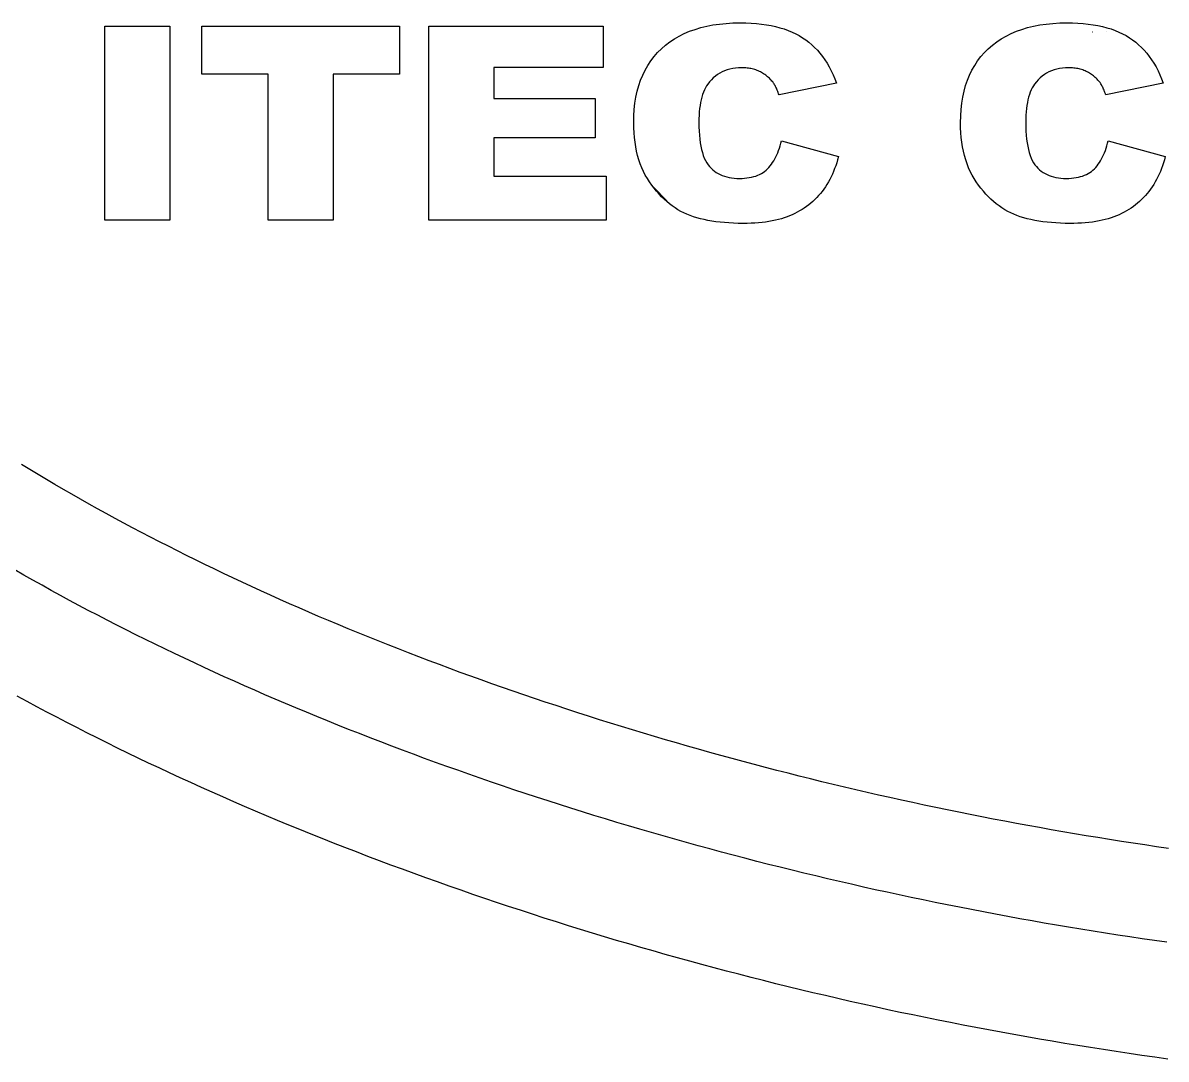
# Model space of a CAD drawing. Extents: x 4 to 588, y 3 to 416.
# Drawn here: x 440.83 to 447.53, y 397.11 to 403.19 of the extents above; entities that cross this region are included whole.
import ezdxf

# ---------------------------------------------------------------- set-up
doc = ezdxf.new("R2010")
doc.units = 0
doc.header["$LTSCALE"] = 0.5
doc.header["$MEASUREMENT"] = 0
doc.layers.add('M2-2-0', color=7, linetype='Continuous')

msp = doc.modelspace()

# ---------------------------------------------------------------- linework, layer by layer
at = {"layer": 'M2-2-0', "color": 7, "linetype": 'Continuous'}
for p, q in [((444.8385, 403.1704), (444.8749, 403.1774)), ((444.8749, 403.1774), (444.9126, 403.1828)), ((444.9126, 403.1828), (444.9518, 403.1867)), ((444.9518, 403.1867), (444.9923, 403.1891)), ((444.9923, 403.1891), (445.0341, 403.1898)), ((445.0341, 403.1898), (445.0669, 403.1894)), ((445.0669, 403.1894), (445.0987, 403.1881)), ((445.0987, 403.1881), (445.1295, 403.1858)), ((445.1295, 403.1858), (445.1592, 403.1827)), ((445.1592, 403.1827), (445.1879, 403.1788)), ((445.1879, 403.1788), (445.2156, 403.1739)), ((445.2156, 403.1739), (445.2423, 403.1681)), ((446.7543, 403.1704), (446.7907, 403.1774)), ((446.7907, 403.1774), (446.8284, 403.1828)), ((446.8284, 403.1828), (446.8675, 403.1867)), ((446.8675, 403.1867), (446.908, 403.1891)), ((446.908, 403.1891), (446.9499, 403.1898)), ((446.9499, 403.1898), (446.9827, 403.1894)), ((446.9827, 403.1894), (447.0145, 403.1881)), ((447.0145, 403.1881), (447.0453, 403.1858)), ((447.0453, 403.1858), (447.075, 403.1827)), ((447.075, 403.1827), (447.1037, 403.1788)), ((447.1037, 403.1788), (447.1314, 403.1739)), ((447.1314, 403.1739), (447.158, 403.1681)), ((441.3095, 403.1704), (441.6916, 403.1704)), ((441.3095, 402.0334), (441.3095, 403.1704)), ((441.6916, 403.1704), (441.6916, 402.0334)), ((441.8785, 403.1704), (443.0376, 403.1704)), ((441.8785, 402.8897), (441.8785, 403.1704)), ((443.0376, 403.1704), (443.0376, 402.8897)), ((443.2093, 403.1704), (444.2311, 403.1704)), ((443.2093, 402.9277), (443.2093, 403.1704)), ((444.2311, 403.1704), (444.2311, 402.9277)), ((444.649, 403.096), (444.6772, 403.1123)), ((444.6772, 403.1123), (444.7067, 403.127)), ((444.7067, 403.127), (444.7376, 403.1402)), ((444.7376, 403.1402), (444.7698, 403.1518)), ((444.7698, 403.1518), (444.8035, 403.1619)), ((444.8035, 403.1619), (444.8385, 403.1704)), ((445.2423, 403.1681), (445.2679, 403.1615)), ((445.2679, 403.1615), (445.2925, 403.1539)), ((445.2925, 403.1539), (445.3161, 403.1455)), ((445.3161, 403.1455), (445.3387, 403.1362)), ((445.3387, 403.1362), (445.3603, 403.126)), ((445.3603, 403.126), (445.3808, 403.1149)), ((445.3808, 403.1149), (445.4003, 403.103)), ((446.5648, 403.096), (446.593, 403.1123)), ((446.593, 403.1123), (446.6225, 403.127)), ((446.6225, 403.127), (446.6534, 403.1402)), ((446.6534, 403.1402), (446.6856, 403.1518)), ((446.6856, 403.1518), (446.7193, 403.1619)), ((446.7193, 403.1619), (446.7543, 403.1704)), ((447.1002, 403.1371), (447.1008, 403.1366)), ((447.158, 403.1681), (447.1837, 403.1615)), ((447.1794, 403.1371), (447.18, 403.1366)), ((447.1837, 403.1615), (447.2083, 403.1539)), ((447.2083, 403.1539), (447.2319, 403.1455)), ((447.2319, 403.1455), (447.2545, 403.1362)), ((447.2545, 403.1362), (447.276, 403.126)), ((447.276, 403.126), (447.2966, 403.1149)), ((447.2966, 403.1149), (447.3161, 403.103)), ((444.5505, 403.0155), (444.5729, 403.0378)), ((444.5729, 403.0378), (444.5969, 403.0587)), ((444.5969, 403.0587), (444.6223, 403.0781)), ((444.6223, 403.0781), (444.649, 403.096)), ((445.4003, 403.103), (445.4191, 403.0901)), ((445.4191, 403.0901), (445.4371, 403.0762)), ((445.4371, 403.0762), (445.4545, 403.0615)), ((445.4545, 403.0615), (445.4711, 403.0457)), ((445.4711, 403.0457), (445.4871, 403.029)), ((446.4663, 403.0155), (446.4887, 403.0378)), ((446.4887, 403.0378), (446.5127, 403.0587)), ((446.5127, 403.0587), (446.5381, 403.0781)), ((446.5381, 403.0781), (446.5648, 403.096)), ((447.3161, 403.103), (447.3349, 403.0901)), ((447.3349, 403.0901), (447.3529, 403.0762)), ((447.3529, 403.0762), (447.3703, 403.0615)), ((447.3703, 403.0615), (447.3869, 403.0457)), ((447.3869, 403.0457), (447.4029, 403.029)), ((444.5107, 402.967), (444.5298, 402.9919)), ((444.5298, 402.9919), (444.5505, 403.0155)), ((445.4871, 403.029), (445.5023, 403.0114)), ((445.5023, 403.0114), (445.5169, 402.9928)), ((445.5169, 402.9928), (445.5307, 402.9733)), ((445.5307, 402.9733), (445.5438, 402.9528)), ((446.4265, 402.967), (446.4456, 402.9919)), ((446.4456, 402.9919), (446.4663, 403.0155)), ((447.4029, 403.029), (447.4181, 403.0114)), ((447.4181, 403.0114), (447.4327, 402.9928)), ((447.4327, 402.9928), (447.4465, 402.9733)), ((447.4465, 402.9733), (447.4596, 402.9528)), ((443.2093, 402.0334), (443.2093, 402.9277)), ((444.2311, 402.9277), (443.5914, 402.9277)), ((443.5914, 402.9277), (443.5914, 402.7469)), ((444.4635, 402.8841), (444.4776, 402.9131)), ((444.4776, 402.9131), (444.4933, 402.9407)), ((444.4933, 402.9407), (444.5107, 402.967)), ((444.9289, 402.9028), (444.915, 402.8955)), ((444.9434, 402.9092), (444.9289, 402.9028)), ((444.9585, 402.9146), (444.9434, 402.9092)), ((444.9743, 402.919), (444.9585, 402.9146)), ((444.9906, 402.9225), (444.9743, 402.919)), ((445.0076, 402.9249), (444.9906, 402.9225)), ((445.0252, 402.9264), (445.0076, 402.9249)), ((445.0434, 402.9269), (445.0252, 402.9264)), ((445.0515, 402.9268), (445.0434, 402.9269)), ((445.0595, 402.9265), (445.0515, 402.9268)), ((445.0674, 402.9259), (445.0595, 402.9265)), ((445.0752, 402.9251), (445.0674, 402.9259)), ((445.0829, 402.9241), (445.0752, 402.9251)), ((445.0905, 402.9229), (445.0829, 402.9241)), ((445.0979, 402.9215), (445.0905, 402.9229)), ((445.1052, 402.9198), (445.0979, 402.9215)), ((445.1125, 402.9179), (445.1052, 402.9198)), ((445.1196, 402.9158), (445.1125, 402.9179)), ((445.1266, 402.9135), (445.1196, 402.9158)), ((445.1335, 402.9109), (445.1266, 402.9135)), ((445.1403, 402.9082), (445.1335, 402.9109)), ((445.1469, 402.9052), (445.1403, 402.9082)), ((445.1535, 402.902), (445.1469, 402.9052)), ((445.5438, 402.9528), (445.5563, 402.9314)), ((445.5563, 402.9314), (445.568, 402.909)), ((445.568, 402.909), (445.579, 402.8857)), ((446.3793, 402.8841), (446.3933, 402.9131)), ((446.3933, 402.9131), (446.4091, 402.9407)), ((446.4091, 402.9407), (446.4265, 402.967)), ((446.8447, 402.9028), (446.8308, 402.8955)), ((446.8592, 402.9092), (446.8447, 402.9028)), ((446.8743, 402.9146), (446.8592, 402.9092)), ((446.8901, 402.919), (446.8743, 402.9146)), ((446.9064, 402.9225), (446.8901, 402.919)), ((446.9234, 402.9249), (446.9064, 402.9225)), ((446.941, 402.9264), (446.9234, 402.9249)), ((446.9592, 402.9269), (446.941, 402.9264)), ((446.9673, 402.9268), (446.9592, 402.9269)), ((446.9753, 402.9265), (446.9673, 402.9268)), ((446.9832, 402.9259), (446.9753, 402.9265)), ((446.991, 402.9251), (446.9832, 402.9259)), ((446.9987, 402.9241), (446.991, 402.9251)), ((447.0062, 402.9229), (446.9987, 402.9241)), ((447.0137, 402.9215), (447.0062, 402.9229)), ((447.021, 402.9198), (447.0137, 402.9215)), ((447.0283, 402.9179), (447.021, 402.9198)), ((447.0354, 402.9158), (447.0283, 402.9179)), ((447.0424, 402.9135), (447.0354, 402.9158)), ((447.0493, 402.9109), (447.0424, 402.9135)), ((447.0561, 402.9082), (447.0493, 402.9109)), ((447.0627, 402.9052), (447.0561, 402.9082)), ((447.0693, 402.902), (447.0627, 402.9052)), ((447.4596, 402.9528), (447.4721, 402.9314)), ((447.4721, 402.9314), (447.4838, 402.909)), ((447.4838, 402.909), (447.4948, 402.8857)), ((442.2674, 402.8897), (441.8785, 402.8897)), ((442.2674, 402.0334), (442.2674, 402.8897)), ((443.0376, 402.8897), (442.6487, 402.8897)), ((442.6487, 402.8897), (442.6487, 402.0334)), ((444.4403, 402.8222), (444.451, 402.8538)), ((444.451, 402.8538), (444.4635, 402.8841)), ((444.8549, 402.844), (444.8448, 402.8307)), ((444.8657, 402.8562), (444.8549, 402.844)), ((444.8771, 402.8675), (444.8657, 402.8562)), ((444.8891, 402.8778), (444.8771, 402.8675)), ((444.9018, 402.8871), (444.8891, 402.8778)), ((444.915, 402.8955), (444.9018, 402.8871)), ((445.1599, 402.8986), (445.1535, 402.902)), ((445.1661, 402.895), (445.1599, 402.8986)), ((445.1722, 402.8912), (445.1661, 402.895)), ((445.1782, 402.8873), (445.1722, 402.8912)), ((445.184, 402.8831), (445.1782, 402.8873)), ((445.1897, 402.8788), (445.184, 402.8831)), ((445.1952, 402.8743), (445.1897, 402.8788)), ((445.2005, 402.8696), (445.1952, 402.8743)), ((445.2058, 402.8647), (445.2005, 402.8696)), ((445.2109, 402.8596), (445.2058, 402.8647)), ((445.2158, 402.8543), (445.2109, 402.8596)), ((445.2206, 402.8488), (445.2158, 402.8543)), ((445.2252, 402.8431), (445.2206, 402.8488)), ((445.228, 402.8395), (445.2252, 402.8431)), ((445.2307, 402.8357), (445.228, 402.8395)), ((445.5989, 402.8361), (445.2623, 402.7671)), ((445.579, 402.8857), (445.5893, 402.8614)), ((445.5893, 402.8614), (445.5989, 402.8361)), ((446.356, 402.8222), (446.3668, 402.8538)), ((446.3668, 402.8538), (446.3793, 402.8841)), ((446.7707, 402.844), (446.7605, 402.8307)), ((446.7815, 402.8562), (446.7707, 402.844)), ((446.7929, 402.8675), (446.7815, 402.8562)), ((446.8049, 402.8778), (446.7929, 402.8675)), ((446.8176, 402.8871), (446.8049, 402.8778)), ((446.8308, 402.8955), (446.8176, 402.8871)), ((447.0757, 402.8986), (447.0693, 402.902)), ((447.0819, 402.895), (447.0757, 402.8986)), ((447.088, 402.8912), (447.0819, 402.895)), ((447.094, 402.8873), (447.088, 402.8912)), ((447.0998, 402.8831), (447.094, 402.8873)), ((447.1054, 402.8788), (447.0998, 402.8831)), ((447.111, 402.8743), (447.1054, 402.8788)), ((447.1163, 402.8696), (447.111, 402.8743)), ((447.1216, 402.8647), (447.1163, 402.8696)), ((447.1266, 402.8596), (447.1216, 402.8647)), ((447.1316, 402.8543), (447.1266, 402.8596)), ((447.1364, 402.8488), (447.1316, 402.8543)), ((447.141, 402.8431), (447.1364, 402.8488)), ((447.1438, 402.8395), (447.141, 402.8431)), ((447.1465, 402.8357), (447.1438, 402.8395)), ((447.5147, 402.8361), (447.178, 402.7671)), ((447.4948, 402.8857), (447.5051, 402.8614)), ((447.5051, 402.8614), (447.5147, 402.8361)), ((444.4237, 402.7549), (444.4311, 402.7892)), ((444.4311, 402.7892), (444.4403, 402.8222)), ((444.8141, 402.7694), (444.8096, 402.7546)), ((444.8192, 402.7833), (444.8141, 402.7694)), ((444.8248, 402.7964), (444.8192, 402.7833)), ((444.8309, 402.8087), (444.8248, 402.7964)), ((444.8376, 402.8201), (444.8309, 402.8087)), ((444.8448, 402.8307), (444.8376, 402.8201)), ((445.2334, 402.8315), (445.2307, 402.8357)), ((445.2361, 402.8271), (445.2334, 402.8315)), ((445.2388, 402.8224), (445.2361, 402.8271)), ((445.2415, 402.8174), (445.2388, 402.8224)), ((445.2442, 402.8121), (445.2415, 402.8174)), ((445.2468, 402.8065), (445.2442, 402.8121)), ((445.2494, 402.8007), (445.2468, 402.8065)), ((445.252, 402.7945), (445.2494, 402.8007)), ((445.2546, 402.7881), (445.252, 402.7945)), ((445.2572, 402.7814), (445.2546, 402.7881)), ((445.2597, 402.7744), (445.2572, 402.7814)), ((445.2623, 402.7671), (445.2597, 402.7744)), ((446.3395, 402.7549), (446.3469, 402.7892)), ((446.3469, 402.7892), (446.356, 402.8222)), ((446.7299, 402.7694), (446.7254, 402.7546)), ((446.735, 402.7833), (446.7299, 402.7694)), ((446.7406, 402.7964), (446.735, 402.7833)), ((446.7467, 402.8087), (446.7406, 402.7964)), ((446.7534, 402.8201), (446.7467, 402.8087)), ((446.7605, 402.8307), (446.7534, 402.8201)), ((447.1492, 402.8315), (447.1465, 402.8357)), ((447.1519, 402.8271), (447.1492, 402.8315)), ((447.1546, 402.8224), (447.1519, 402.8271)), ((447.1573, 402.8174), (447.1546, 402.8224)), ((447.1599, 402.8121), (447.1573, 402.8174)), ((447.1626, 402.8065), (447.1599, 402.8121)), ((447.1652, 402.8007), (447.1626, 402.8065)), ((447.1678, 402.7945), (447.1652, 402.8007)), ((447.1704, 402.7881), (447.1678, 402.7945)), ((447.173, 402.7814), (447.1704, 402.7881)), ((447.1755, 402.7744), (447.173, 402.7814)), ((447.178, 402.7671), (447.1755, 402.7744)), ((443.5914, 402.7469), (444.1848, 402.7469)), ((444.1848, 402.7469), (444.1848, 402.515)), ((444.4137, 402.6822), (444.4179, 402.7192)), ((444.4179, 402.7192), (444.4237, 402.7549)), ((444.7992, 402.7053), (444.7968, 402.6872)), ((444.8022, 402.7226), (444.7992, 402.7053)), ((444.8056, 402.739), (444.8022, 402.7226)), ((444.8096, 402.7546), (444.8056, 402.739)), ((446.3295, 402.6822), (446.3337, 402.7192)), ((446.3337, 402.7192), (446.3395, 402.7549)), ((446.715, 402.7053), (446.7126, 402.6872)), ((446.7179, 402.7226), (446.715, 402.7053)), ((446.7214, 402.739), (446.7179, 402.7226)), ((446.7254, 402.7546), (446.7214, 402.739)), ((444.4104, 402.6042), (444.4112, 402.6439)), ((444.4112, 402.6439), (444.4137, 402.6822)), ((444.7936, 402.6486), (444.7928, 402.628)), ((444.795, 402.6683), (444.7936, 402.6486)), ((444.7968, 402.6872), (444.795, 402.6683)), ((446.3262, 402.6042), (446.327, 402.6439)), ((446.327, 402.6439), (446.3295, 402.6822)), ((446.7094, 402.6486), (446.7086, 402.628)), ((446.7107, 402.6683), (446.7094, 402.6486)), ((446.7126, 402.6872), (446.7107, 402.6683)), ((444.4109, 402.5744), (444.4104, 402.6042)), ((444.4123, 402.5453), (444.4109, 402.5744)), ((444.7928, 402.628), (444.7926, 402.6066)), ((444.7926, 402.6066), (444.7929, 402.5801)), ((444.7929, 402.5801), (444.7938, 402.5549)), ((446.3267, 402.5744), (446.3262, 402.6042)), ((446.3281, 402.5453), (446.3267, 402.5744)), ((446.7086, 402.628), (446.7084, 402.6066)), ((446.7084, 402.6066), (446.7087, 402.5801)), ((446.7087, 402.5801), (446.7096, 402.5549)), ((444.1848, 402.515), (443.5914, 402.515)), ((443.5914, 402.515), (443.5914, 402.2909)), ((444.4147, 402.517), (444.4123, 402.5453)), ((444.418, 402.4894), (444.4147, 402.517)), ((444.7938, 402.5549), (444.7954, 402.5309)), ((444.7954, 402.5309), (444.7977, 402.5082)), ((444.7977, 402.5082), (444.8005, 402.4866)), ((446.3305, 402.517), (446.3281, 402.5453)), ((446.3338, 402.4894), (446.3305, 402.517)), ((446.7096, 402.5549), (446.7112, 402.5309)), ((446.7112, 402.5309), (446.7134, 402.5082)), ((446.7134, 402.5082), (446.7163, 402.4866)), ((444.4222, 402.4627), (444.418, 402.4894)), ((444.4274, 402.4367), (444.4222, 402.4627)), ((444.4336, 402.4115), (444.4274, 402.4367)), ((444.8005, 402.4866), (444.804, 402.4663)), ((444.804, 402.4663), (444.8081, 402.4472)), ((444.8081, 402.4472), (444.8129, 402.4293)), ((445.2546, 402.4283), (445.2596, 402.4413)), ((445.2596, 402.4413), (445.2643, 402.4549)), ((445.2643, 402.4549), (445.2687, 402.469)), ((445.2687, 402.469), (445.2728, 402.4836)), ((445.2728, 402.4836), (445.2766, 402.4987)), ((445.2766, 402.4987), (445.6107, 402.4057)), ((446.338, 402.4627), (446.3338, 402.4894)), ((446.3432, 402.4367), (446.338, 402.4627)), ((446.3494, 402.4115), (446.3432, 402.4367)), ((446.7163, 402.4866), (446.7198, 402.4663)), ((446.7198, 402.4663), (446.7239, 402.4472)), ((446.7239, 402.4472), (446.7287, 402.4293)), ((447.1703, 402.4283), (447.1754, 402.4413)), ((447.1754, 402.4413), (447.1801, 402.4549)), ((447.1801, 402.4549), (447.1845, 402.469)), ((447.1845, 402.469), (447.1886, 402.4836)), ((447.1886, 402.4836), (447.1923, 402.4987)), ((447.1923, 402.4987), (447.5265, 402.4057)), ((444.4407, 402.3871), (444.4336, 402.4115)), ((444.4487, 402.3634), (444.4407, 402.3871)), ((444.8129, 402.4293), (444.8183, 402.4126)), ((444.8183, 402.4126), (444.8243, 402.3971)), ((444.8243, 402.3971), (444.831, 402.3829)), ((444.831, 402.3829), (444.8383, 402.3699)), ((444.8383, 402.3699), (444.8463, 402.3581)), ((445.2177, 402.3609), (445.2246, 402.3709)), ((445.2246, 402.3709), (445.2312, 402.3813)), ((445.2312, 402.3813), (445.2375, 402.3923)), ((445.2375, 402.3923), (445.2435, 402.4037)), ((445.2435, 402.4037), (445.2492, 402.4157)), ((445.2492, 402.4157), (445.2546, 402.4283)), ((445.6003, 402.3695), (445.5945, 402.3521)), ((445.6057, 402.3874), (445.6003, 402.3695)), ((445.6107, 402.4057), (445.6057, 402.3874)), ((446.3564, 402.3871), (446.3494, 402.4115)), ((446.3645, 402.3634), (446.3564, 402.3871)), ((446.7287, 402.4293), (446.7341, 402.4126)), ((446.7341, 402.4126), (446.7401, 402.3971)), ((446.7401, 402.3971), (446.7468, 402.3829)), ((446.7468, 402.3829), (446.7541, 402.3699)), ((446.7541, 402.3699), (446.7621, 402.3581)), ((447.1334, 402.3609), (447.1404, 402.3709)), ((447.1404, 402.3709), (447.147, 402.3813)), ((447.147, 402.3813), (447.1533, 402.3923)), ((447.1533, 402.3923), (447.1593, 402.4037)), ((447.1593, 402.4037), (447.165, 402.4157)), ((447.165, 402.4157), (447.1703, 402.4283)), ((447.5161, 402.3695), (447.5103, 402.3521)), ((447.5215, 402.3874), (447.5161, 402.3695)), ((447.5265, 402.4057), (447.5215, 402.3874)), ((444.4577, 402.3405), (444.4487, 402.3634)), ((444.4676, 402.3184), (444.4577, 402.3405)), ((444.4784, 402.2971), (444.4676, 402.3184)), ((444.8463, 402.3581), (444.8549, 402.3475)), ((444.8549, 402.3475), (444.864, 402.3379)), ((444.864, 402.3379), (444.8737, 402.329)), ((444.8737, 402.329), (444.8839, 402.3208)), ((444.8839, 402.3208), (444.8946, 402.3133)), ((444.8946, 402.3133), (444.9058, 402.3065)), ((444.9058, 402.3065), (444.9175, 402.3005)), ((444.9175, 402.3005), (444.9298, 402.2951)), ((445.1374, 402.2962), (445.1484, 402.3011)), ((445.1484, 402.3011), (445.1588, 402.3066)), ((445.1588, 402.3066), (445.1686, 402.3127)), ((445.1686, 402.3127), (445.1779, 402.3193)), ((445.1779, 402.3193), (445.1867, 402.3265)), ((445.1867, 402.3265), (445.1949, 402.3343)), ((445.1949, 402.3343), (445.2028, 402.3427)), ((445.2028, 402.3427), (445.2104, 402.3515)), ((445.2104, 402.3515), (445.2177, 402.3609)), ((445.5748, 402.3025), (445.5674, 402.2868)), ((445.5817, 402.3186), (445.5748, 402.3025)), ((445.5883, 402.3351), (445.5817, 402.3186)), ((445.5945, 402.3521), (445.5883, 402.3351)), ((446.3734, 402.3405), (446.3645, 402.3634)), ((446.3834, 402.3184), (446.3734, 402.3405)), ((446.3942, 402.2971), (446.3834, 402.3184)), ((446.7621, 402.3581), (446.7706, 402.3475)), ((446.7706, 402.3475), (446.7798, 402.3379)), ((446.7798, 402.3379), (446.7895, 402.329)), ((446.7895, 402.329), (446.7997, 402.3208)), ((446.7997, 402.3208), (446.8104, 402.3133)), ((446.8104, 402.3133), (446.8216, 402.3065)), ((446.8216, 402.3065), (446.8333, 402.3005)), ((446.8333, 402.3005), (446.8456, 402.2951)), ((447.0532, 402.2962), (447.0641, 402.3011)), ((447.0641, 402.3011), (447.0746, 402.3066)), ((447.0746, 402.3066), (447.0844, 402.3127)), ((447.0844, 402.3127), (447.0937, 402.3193)), ((447.0937, 402.3193), (447.1025, 402.3265)), ((447.1025, 402.3265), (447.1107, 402.3343)), ((447.1107, 402.3343), (447.1186, 402.3427)), ((447.1186, 402.3427), (447.1262, 402.3515)), ((447.1262, 402.3515), (447.1334, 402.3609)), ((447.4905, 402.3025), (447.4832, 402.2868)), ((447.4975, 402.3186), (447.4905, 402.3025)), ((447.5041, 402.3351), (447.4975, 402.3186)), ((447.5103, 402.3521), (447.5041, 402.3351)), ((443.5914, 402.2909), (444.2496, 402.2909)), ((444.2496, 402.2909), (444.2496, 402.0334)), ((444.4903, 402.2765), (444.4784, 402.2971)), ((444.503, 402.2568), (444.4903, 402.2765)), ((444.5164, 402.2378), (444.503, 402.2568)), ((444.5302, 402.2197), (444.5164, 402.2378)), ((444.9298, 402.2951), (444.9425, 402.2905)), ((444.9425, 402.2905), (444.9558, 402.2866)), ((444.9558, 402.2866), (444.9696, 402.2834)), ((444.9696, 402.2834), (444.9839, 402.2809)), ((444.9839, 402.2809), (444.9987, 402.2791)), ((444.9987, 402.2791), (445.0141, 402.2781)), ((445.0141, 402.2781), (445.0299, 402.2777)), ((445.0299, 402.2777), (445.0453, 402.278)), ((445.0453, 402.278), (445.0601, 402.2789)), ((445.0601, 402.2789), (445.0744, 402.2803)), ((445.0744, 402.2803), (445.0881, 402.2823)), ((445.0881, 402.2823), (445.1012, 402.2849)), ((445.1012, 402.2849), (445.1138, 402.2881)), ((445.1138, 402.2881), (445.1259, 402.2919)), ((445.1259, 402.2919), (445.1374, 402.2962)), ((445.5429, 402.2424), (445.5339, 402.2285)), ((445.5514, 402.2568), (445.5429, 402.2424)), ((445.5596, 402.2716), (445.5514, 402.2568)), ((445.5674, 402.2868), (445.5596, 402.2716)), ((446.406, 402.2765), (446.3942, 402.2971)), ((446.4188, 402.2568), (446.406, 402.2765)), ((446.4322, 402.2378), (446.4188, 402.2568)), ((446.446, 402.2197), (446.4322, 402.2378)), ((446.8456, 402.2951), (446.8583, 402.2905)), ((446.8583, 402.2905), (446.8716, 402.2866)), ((446.8716, 402.2866), (446.8854, 402.2834)), ((446.8854, 402.2834), (446.8997, 402.2809)), ((446.8997, 402.2809), (446.9145, 402.2791)), ((446.9145, 402.2791), (446.9299, 402.2781)), ((446.9299, 402.2781), (446.9457, 402.2777)), ((446.9457, 402.2777), (446.9611, 402.278)), ((446.9611, 402.278), (446.9759, 402.2789)), ((446.9759, 402.2789), (446.9901, 402.2803)), ((446.9901, 402.2803), (447.0039, 402.2823)), ((447.0039, 402.2823), (447.017, 402.2849)), ((447.017, 402.2849), (447.0296, 402.2881)), ((447.0296, 402.2881), (447.0417, 402.2919)), ((447.0417, 402.2919), (447.0532, 402.2962)), ((447.4587, 402.2424), (447.4497, 402.2285)), ((447.4672, 402.2568), (447.4587, 402.2424)), ((447.4754, 402.2716), (447.4672, 402.2568)), ((447.4832, 402.2868), (447.4754, 402.2716)), ((444.5263, 402.2264), (444.6055, 402.1472)), ((444.5443, 402.2024), (444.5302, 402.2197)), ((444.5587, 402.1859), (444.5443, 402.2024)), ((444.5735, 402.1703), (444.5587, 402.1859)), ((444.5887, 402.1555), (444.5735, 402.1703)), ((445.4942, 402.1771), (445.4833, 402.1653)), ((445.5047, 402.1893), (445.4942, 402.1771)), ((445.5148, 402.2019), (445.5047, 402.1893)), ((445.5246, 402.215), (445.5148, 402.2019)), ((445.5339, 402.2285), (445.5246, 402.215)), ((446.4601, 402.2024), (446.446, 402.2197)), ((446.4745, 402.1859), (446.4601, 402.2024)), ((446.4893, 402.1703), (446.4745, 402.1859)), ((446.5045, 402.1555), (446.4893, 402.1703)), ((447.4099, 402.1771), (447.3991, 402.1653)), ((447.4205, 402.1893), (447.4099, 402.1771)), ((447.4306, 402.2019), (447.4205, 402.1893)), ((447.4403, 402.215), (447.4306, 402.2019)), ((447.4497, 402.2285), (447.4403, 402.215)), ((444.6042, 402.1416), (444.5887, 402.1555)), ((444.6201, 402.1285), (444.6042, 402.1416)), ((444.6363, 402.1162), (444.6201, 402.1285)), ((444.6529, 402.1048), (444.6363, 402.1162)), ((444.6698, 402.0942), (444.6529, 402.1048)), ((445.4104, 402.1039), (445.397, 402.0952)), ((445.4234, 402.1131), (445.4104, 402.1039)), ((445.4361, 402.1227), (445.4234, 402.1131)), ((445.4485, 402.1327), (445.4361, 402.1227)), ((445.4604, 402.1431), (445.4485, 402.1327)), ((445.472, 402.154), (445.4604, 402.1431)), ((445.4833, 402.1653), (445.472, 402.154)), ((446.52, 402.1416), (446.5045, 402.1555)), ((446.5359, 402.1285), (446.52, 402.1416)), ((446.5521, 402.1162), (446.5359, 402.1285)), ((446.5687, 402.1048), (446.5521, 402.1162)), ((446.5856, 402.0942), (446.5687, 402.1048)), ((447.3262, 402.1039), (447.3128, 402.0952)), ((447.3392, 402.1131), (447.3262, 402.1039)), ((447.3519, 402.1227), (447.3392, 402.1131)), ((447.3642, 402.1327), (447.3519, 402.1227)), ((447.3762, 402.1431), (447.3642, 402.1327)), ((447.3878, 402.154), (447.3762, 402.1431)), ((447.3991, 402.1653), (447.3878, 402.154)), ((441.6916, 402.0334), (441.3095, 402.0334)), ((442.6487, 402.0334), (442.2674, 402.0334)), ((443.5914, 402.0334), (443.2093, 402.0334)), ((444.2496, 402.0334), (443.5914, 402.0334)), ((444.6871, 402.0845), (444.6698, 402.0942)), ((444.7047, 402.0756), (444.6871, 402.0845)), ((444.7227, 402.0675), (444.7047, 402.0756)), ((444.7414, 402.0601), (444.7227, 402.0675)), ((444.7608, 402.0533), (444.7414, 402.0601)), ((444.7809, 402.047), (444.7608, 402.0533)), ((444.8018, 402.0413), (444.7809, 402.047)), ((444.8234, 402.0361), (444.8018, 402.0413)), ((444.8458, 402.0315), (444.8234, 402.0361)), ((445.2407, 402.0323), (445.2221, 402.0284)), ((445.2586, 402.0365), (445.2407, 402.0323)), ((445.276, 402.0413), (445.2586, 402.0365)), ((445.2928, 402.0465), (445.276, 402.0413)), ((445.309, 402.0521), (445.2928, 402.0465)), ((445.3245, 402.0582), (445.309, 402.0521)), ((445.3398, 402.0647), (445.3245, 402.0582)), ((445.3546, 402.0717), (445.3398, 402.0647)), ((445.3691, 402.0791), (445.3546, 402.0717)), ((445.3832, 402.0869), (445.3691, 402.0791)), ((445.397, 402.0952), (445.3832, 402.0869)), ((446.6029, 402.0845), (446.5856, 402.0942)), ((446.6205, 402.0756), (446.6029, 402.0845)), ((446.6385, 402.0675), (446.6205, 402.0756)), ((446.6571, 402.0601), (446.6385, 402.0675)), ((446.6765, 402.0533), (446.6571, 402.0601)), ((446.6967, 402.047), (446.6765, 402.0533)), ((446.7176, 402.0413), (446.6967, 402.047)), ((446.7392, 402.0361), (446.7176, 402.0413)), ((446.7616, 402.0315), (446.7392, 402.0361)), ((447.1565, 402.0323), (447.1379, 402.0284)), ((447.1744, 402.0365), (447.1565, 402.0323)), ((447.1918, 402.0413), (447.1744, 402.0365)), ((447.2086, 402.0465), (447.1918, 402.0413)), ((447.2248, 402.0521), (447.2086, 402.0465)), ((447.2403, 402.0582), (447.2248, 402.0521)), ((447.2555, 402.0647), (447.2403, 402.0582)), ((447.2704, 402.0717), (447.2555, 402.0647)), ((447.2849, 402.0791), (447.2704, 402.0717)), ((447.299, 402.0869), (447.2849, 402.0791)), ((447.3128, 402.0952), (447.299, 402.0869)), ((444.869, 402.0274), (444.8458, 402.0315)), ((444.8928, 402.0238), (444.869, 402.0274)), ((444.9175, 402.0208), (444.8928, 402.0238)), ((444.9428, 402.0184), (444.9175, 402.0208)), ((444.969, 402.0164), (444.9428, 402.0184)), ((444.9958, 402.0151), (444.969, 402.0164)), ((445.0235, 402.0143), (444.9958, 402.0151)), ((445.0518, 402.014), (445.0235, 402.0143)), ((445.0752, 402.0142), (445.0518, 402.014)), ((445.098, 402.0149), (445.0752, 402.0142)), ((445.1202, 402.016), (445.098, 402.0149)), ((445.1418, 402.0176), (445.1202, 402.016)), ((445.1627, 402.0196), (445.1418, 402.0176)), ((445.1831, 402.0221), (445.1627, 402.0196)), ((445.2029, 402.025), (445.1831, 402.0221)), ((445.2221, 402.0284), (445.2029, 402.025)), ((446.7847, 402.0274), (446.7616, 402.0315)), ((446.8086, 402.0238), (446.7847, 402.0274)), ((446.8333, 402.0208), (446.8086, 402.0238)), ((446.8586, 402.0184), (446.8333, 402.0208)), ((446.8848, 402.0164), (446.8586, 402.0184)), ((446.9116, 402.0151), (446.8848, 402.0164)), ((446.9392, 402.0143), (446.9116, 402.0151)), ((446.9676, 402.014), (446.9392, 402.0143)), ((446.991, 402.0142), (446.9676, 402.014)), ((447.0138, 402.0149), (446.991, 402.0142)), ((447.036, 402.016), (447.0138, 402.0149)), ((447.0576, 402.0176), (447.036, 402.016)), ((447.0785, 402.0196), (447.0576, 402.0176)), ((447.0989, 402.0221), (447.0785, 402.0196)), ((447.1187, 402.025), (447.0989, 402.0221)), ((447.1379, 402.0284), (447.1187, 402.025)), ((440.8705, 400.5703), (440.822, 400.5997)), ((440.9192, 400.5411), (440.8705, 400.5703)), ((440.9683, 400.512), (440.9192, 400.5411)), ((441.0176, 400.4831), (440.9683, 400.512)), ((441.0671, 400.4543), (441.0176, 400.4831)), ((441.117, 400.4256), (441.0671, 400.4543)), ((441.1671, 400.3972), (441.117, 400.4256)), ((441.2175, 400.3688), (441.1671, 400.3972)), ((441.2681, 400.3406), (441.2175, 400.3688)), ((441.319, 400.3126), (441.2681, 400.3406)), ((441.3702, 400.2847), (441.319, 400.3126)), ((441.4217, 400.257), (441.3702, 400.2847)), ((441.4734, 400.2294), (441.4217, 400.257)), ((441.5253, 400.202), (441.4734, 400.2294)), ((441.5776, 400.1748), (441.5253, 400.202)), ((441.6301, 400.1476), (441.5776, 400.1748)), ((441.6828, 400.1207), (441.6301, 400.1476)), ((441.7359, 400.0939), (441.6828, 400.1207)), ((441.7892, 400.0672), (441.7359, 400.0939)), ((441.8427, 400.0407), (441.7892, 400.0672)), ((441.8965, 400.0144), (441.8427, 400.0407)), ((440.8354, 399.952), (440.7825, 399.9822)), ((441.9506, 399.9882), (441.8965, 400.0144)), ((442.005, 399.9622), (441.9506, 399.9882)), ((442.0596, 399.9363), (442.005, 399.9622)), ((440.8886, 399.922), (440.8354, 399.952)), ((440.942, 399.8922), (440.8886, 399.922)), ((440.9958, 399.8625), (440.942, 399.8922)), ((442.1145, 399.9106), (442.0596, 399.9363)), ((442.1697, 399.885), (442.1145, 399.9106)), ((441.0498, 399.833), (440.9958, 399.8625)), ((441.1041, 399.8036), (441.0498, 399.833)), ((442.2251, 399.8596), (442.1697, 399.885)), ((442.2808, 399.8343), (442.2251, 399.8596)), ((442.3368, 399.8091), (442.2808, 399.8343)), ((441.1587, 399.7744), (441.1041, 399.8036)), ((441.2135, 399.7454), (441.1587, 399.7744)), ((442.3931, 399.7842), (442.3368, 399.8091)), ((442.4497, 399.7593), (442.3931, 399.7842)), ((442.5065, 399.7346), (442.4497, 399.7593)), ((441.2686, 399.7165), (441.2135, 399.7454)), ((441.324, 399.6878), (441.2686, 399.7165)), ((441.3797, 399.6593), (441.324, 399.6878)), ((442.5637, 399.7101), (442.5065, 399.7346)), ((442.6211, 399.6857), (442.5637, 399.7101)), ((441.4356, 399.6309), (441.3797, 399.6593)), ((441.4918, 399.6027), (441.4356, 399.6309)), ((442.6788, 399.6615), (442.6211, 399.6857)), ((442.7368, 399.6374), (442.6788, 399.6615)), ((442.795, 399.6134), (442.7368, 399.6374)), ((441.5483, 399.5747), (441.4918, 399.6027)), ((441.6051, 399.5468), (441.5483, 399.5747)), ((442.8536, 399.5896), (442.795, 399.6134)), ((442.9125, 399.5659), (442.8536, 399.5896)), ((442.9716, 399.5424), (442.9125, 399.5659)), ((441.6622, 399.5191), (441.6051, 399.5468)), ((441.7195, 399.4915), (441.6622, 399.5191)), ((441.7771, 399.4641), (441.7195, 399.4915)), ((443.0311, 399.519), (442.9716, 399.5424)), ((443.0908, 399.4958), (443.0311, 399.519)), ((443.1509, 399.4727), (443.0908, 399.4958)), ((441.8351, 399.4369), (441.7771, 399.4641)), ((441.8933, 399.4098), (441.8351, 399.4369)), ((443.2112, 399.4497), (443.1509, 399.4727)), ((443.2719, 399.4269), (443.2112, 399.4497)), ((443.3328, 399.4043), (443.2719, 399.4269)), ((441.9518, 399.3829), (441.8933, 399.4098)), ((442.0105, 399.3562), (441.9518, 399.3829)), ((442.0696, 399.3296), (442.0105, 399.3562)), ((443.3939, 399.3818), (443.3328, 399.4043)), ((443.4554, 399.3594), (443.3939, 399.3818)), ((443.517, 399.3373), (443.4554, 399.3594)), ((442.129, 399.3031), (442.0696, 399.3296)), ((442.1887, 399.2768), (442.129, 399.3031)), ((443.579, 399.3152), (443.517, 399.3373)), ((443.6411, 399.2934), (443.579, 399.3152)), ((443.7035, 399.2717), (443.6411, 399.2934)), ((440.8544, 399.2113), (440.797, 399.2425)), ((442.2486, 399.2507), (442.1887, 399.2768)), ((442.3089, 399.2248), (442.2486, 399.2507)), ((442.3695, 399.199), (442.3089, 399.2248)), ((443.7661, 399.2501), (443.7035, 399.2717)), ((443.8289, 399.2288), (443.7661, 399.2501)), ((443.8919, 399.2076), (443.8289, 399.2288)), ((440.9122, 399.1802), (440.8544, 399.2113)), ((440.9702, 399.1493), (440.9122, 399.1802)), ((442.4304, 399.1733), (442.3695, 399.199)), ((442.4915, 399.1478), (442.4304, 399.1733)), ((443.9551, 399.1866), (443.8919, 399.2076)), ((444.0185, 399.1657), (443.9551, 399.1866)), ((444.0821, 399.1451), (444.0185, 399.1657)), ((441.0285, 399.1186), (440.9702, 399.1493)), ((441.0872, 399.0881), (441.0285, 399.1186)), ((441.1461, 399.0577), (441.0872, 399.0881)), ((442.553, 399.1225), (442.4915, 399.1478)), ((442.6148, 399.0973), (442.553, 399.1225)), ((442.6769, 399.0722), (442.6148, 399.0973)), ((444.1459, 399.1246), (444.0821, 399.1451)), ((444.2098, 399.1043), (444.1459, 399.1246)), ((444.2738, 399.0842), (444.2098, 399.1043)), ((444.3381, 399.0643), (444.2738, 399.0842)), ((441.2053, 399.0275), (441.1461, 399.0577)), ((441.2648, 398.9975), (441.2053, 399.0275)), ((442.7393, 399.0474), (442.6769, 399.0722)), ((442.8021, 399.0226), (442.7393, 399.0474)), ((442.8651, 398.9981), (442.8021, 399.0226)), ((444.4024, 399.0446), (444.3381, 399.0643)), ((444.4669, 399.0251), (444.4024, 399.0446)), ((444.5315, 399.0058), (444.4669, 399.0251)), ((441.3246, 398.9677), (441.2648, 398.9975)), ((441.3846, 398.938), (441.3246, 398.9677)), ((442.9284, 398.9736), (442.8651, 398.9981)), ((442.992, 398.9494), (442.9284, 398.9736)), ((443.0559, 398.9253), (442.992, 398.9494)), ((444.5962, 398.9867), (444.5315, 399.0058)), ((444.661, 398.9678), (444.5962, 398.9867)), ((444.726, 398.9491), (444.661, 398.9678)), ((444.791, 398.9306), (444.726, 398.9491)), ((441.445, 398.9086), (441.3846, 398.938)), ((441.5057, 398.8792), (441.445, 398.9086)), ((443.1201, 398.9014), (443.0559, 398.9253)), ((443.1845, 398.8776), (443.1201, 398.9014)), ((444.8561, 398.9123), (444.791, 398.9306)), ((444.9214, 398.8942), (444.8561, 398.9123)), ((444.9867, 398.8763), (444.9214, 398.8942)), ((441.5667, 398.8501), (441.5057, 398.8792)), ((441.628, 398.8212), (441.5667, 398.8501)), ((441.6896, 398.7924), (441.628, 398.8212)), ((443.2492, 398.854), (443.1845, 398.8776)), ((443.3141, 398.8306), (443.2492, 398.854)), ((443.3793, 398.8074), (443.3141, 398.8306)), ((445.0522, 398.8586), (444.9867, 398.8763)), ((445.1177, 398.8411), (445.0522, 398.8586)), ((445.1834, 398.8239), (445.1177, 398.8411)), ((445.2492, 398.8068), (445.1834, 398.8239)), ((441.7515, 398.7637), (441.6896, 398.7924)), ((441.8137, 398.7353), (441.7515, 398.7637)), ((443.4447, 398.7843), (443.3793, 398.8074)), ((443.5103, 398.7614), (443.4447, 398.7843)), ((443.5761, 398.7387), (443.5103, 398.7614)), ((445.315, 398.79), (445.2492, 398.8068)), ((445.381, 398.7733), (445.315, 398.79)), ((445.4471, 398.7569), (445.381, 398.7733)), ((445.5132, 398.7406), (445.4471, 398.7569)), ((441.8763, 398.707), (441.8137, 398.7353)), ((441.9391, 398.6789), (441.8763, 398.707)), ((443.6422, 398.7162), (443.5761, 398.7387)), ((443.7084, 398.6939), (443.6422, 398.7162)), ((443.7748, 398.6718), (443.7084, 398.6939)), ((445.5795, 398.7246), (445.5132, 398.7406)), ((445.6459, 398.7088), (445.5795, 398.7246)), ((445.7124, 398.6931), (445.6459, 398.7088)), ((445.779, 398.6777), (445.7124, 398.6931)), ((442.0022, 398.651), (441.9391, 398.6789)), ((442.0657, 398.6232), (442.0022, 398.651)), ((442.1295, 398.5956), (442.0657, 398.6232)), ((443.8414, 398.6499), (443.7748, 398.6718)), ((443.9081, 398.6282), (443.8414, 398.6499)), ((443.9751, 398.6067), (443.9081, 398.6282)), ((445.8457, 398.6625), (445.779, 398.6777)), ((445.9124, 398.6475), (445.8457, 398.6625)), ((445.9793, 398.6327), (445.9124, 398.6475)), ((446.0463, 398.6181), (445.9793, 398.6327)), ((446.1134, 398.6038), (446.0463, 398.6181)), ((442.1936, 398.5682), (442.1295, 398.5956)), ((442.2581, 398.5409), (442.1936, 398.5682)), ((444.0421, 398.5853), (443.9751, 398.6067)), ((444.1094, 398.5642), (444.0421, 398.5853)), ((444.1767, 398.5433), (444.1094, 398.5642)), ((446.1806, 398.5896), (446.1134, 398.6038)), ((446.2479, 398.5756), (446.1806, 398.5896)), ((446.3153, 398.5619), (446.2479, 398.5756)), ((446.3827, 398.5483), (446.3153, 398.5619)), ((446.4503, 398.535), (446.3827, 398.5483)), ((442.3228, 398.5138), (442.2581, 398.5409)), ((442.3879, 398.4868), (442.3228, 398.5138)), ((442.4533, 398.4601), (442.3879, 398.4868)), ((444.2442, 398.5227), (444.1767, 398.5433)), ((444.3118, 398.5022), (444.2442, 398.5227)), ((444.3795, 398.4819), (444.3118, 398.5022)), ((444.4473, 398.4619), (444.3795, 398.4819)), ((446.518, 398.5218), (446.4503, 398.535)), ((446.5858, 398.5089), (446.518, 398.5218)), ((446.6537, 398.4962), (446.5858, 398.5089)), ((446.7216, 398.4837), (446.6537, 398.4962)), ((446.7897, 398.4714), (446.7216, 398.4837)), ((442.519, 398.4335), (442.4533, 398.4601)), ((442.585, 398.407), (442.519, 398.4335)), ((444.5152, 398.4421), (444.4473, 398.4619)), ((444.5833, 398.4225), (444.5152, 398.4421)), ((444.6514, 398.4032), (444.5833, 398.4225)), ((446.8579, 398.4593), (446.7897, 398.4714)), ((446.9261, 398.4474), (446.8579, 398.4593)), ((446.9945, 398.4357), (446.9261, 398.4474)), ((447.0629, 398.4242), (446.9945, 398.4357)), ((447.1315, 398.413), (447.0629, 398.4242)), ((447.2001, 398.4019), (447.1315, 398.413)), ((442.6514, 398.3808), (442.585, 398.407)), ((442.718, 398.3547), (442.6514, 398.3808)), ((442.7849, 398.3288), (442.718, 398.3547)), ((444.7197, 398.384), (444.6514, 398.4032)), ((444.7881, 398.3651), (444.7197, 398.384)), ((444.8565, 398.3464), (444.7881, 398.3651)), ((444.9251, 398.3279), (444.8565, 398.3464)), ((447.2689, 398.391), (447.2001, 398.4019)), ((447.3377, 398.3804), (447.2689, 398.391)), ((447.4066, 398.3699), (447.3377, 398.3804)), ((447.4756, 398.3597), (447.4066, 398.3699)), ((447.5447, 398.3497), (447.4756, 398.3597)), ((442.8521, 398.303), (442.7849, 398.3288)), ((442.9195, 398.2775), (442.8521, 398.303)), ((444.9938, 398.3096), (444.9251, 398.3279)), ((445.0626, 398.2916), (444.9938, 398.3096)), ((445.1315, 398.2737), (445.0626, 398.2916)), ((442.9872, 398.2522), (442.9195, 398.2775)), ((443.0551, 398.227), (442.9872, 398.2522)), ((443.1233, 398.202), (443.0551, 398.227)), ((445.2006, 398.2561), (445.1315, 398.2737)), ((445.2697, 398.2387), (445.2006, 398.2561)), ((445.3389, 398.2216), (445.2697, 398.2387)), ((445.4083, 398.2046), (445.3389, 398.2216)), ((443.1917, 398.1773), (443.1233, 398.202)), ((443.2604, 398.1527), (443.1917, 398.1773)), ((443.3292, 398.1283), (443.2604, 398.1527)), ((445.4777, 398.1879), (445.4083, 398.2046)), ((445.5472, 398.1714), (445.4777, 398.1879)), ((445.6169, 398.1551), (445.5472, 398.1714)), ((445.6867, 398.139), (445.6169, 398.1551)), ((443.3983, 398.1042), (443.3292, 398.1283)), ((443.4675, 398.0803), (443.3983, 398.1042)), ((443.5369, 398.0565), (443.4675, 398.0803)), ((445.7565, 398.1232), (445.6867, 398.139)), ((445.8265, 398.1076), (445.7565, 398.1232)), ((445.8966, 398.0922), (445.8265, 398.1076)), ((445.9668, 398.077), (445.8966, 398.0922)), ((443.6065, 398.033), (443.5369, 398.0565)), ((443.6763, 398.0097), (443.6065, 398.033)), ((446.037, 398.062), (445.9668, 398.077)), ((446.1074, 398.0473), (446.037, 398.062)), ((446.1779, 398.0328), (446.1074, 398.0473)), ((446.2485, 398.0185), (446.1779, 398.0328)), ((446.3192, 398.0045), (446.2485, 398.0185)), ((443.7462, 397.9866), (443.6763, 398.0097)), ((443.8163, 397.9638), (443.7462, 397.9866)), ((443.8865, 397.9412), (443.8163, 397.9638)), ((446.39, 397.9906), (446.3192, 398.0045)), ((446.4609, 397.977), (446.39, 397.9906)), ((446.5319, 397.9636), (446.4609, 397.977)), ((446.603, 397.9504), (446.5319, 397.9636)), ((446.6742, 397.9375), (446.603, 397.9504)), ((443.9569, 397.9188), (443.8865, 397.9412)), ((444.0274, 397.8966), (443.9569, 397.9188)), ((444.098, 397.8747), (444.0274, 397.8966)), ((446.7455, 397.9247), (446.6742, 397.9375)), ((446.8169, 397.9122), (446.7455, 397.9247)), ((446.8884, 397.8999), (446.8169, 397.9122)), ((446.96, 397.8879), (446.8884, 397.8999)), ((447.0317, 397.876), (446.96, 397.8879)), ((444.1687, 397.853), (444.098, 397.8747)), ((444.2395, 397.8316), (444.1687, 397.853)), ((444.3105, 397.8104), (444.2395, 397.8316)), ((444.3815, 397.7894), (444.3105, 397.8104)), ((447.1035, 397.8644), (447.0317, 397.876)), ((447.1754, 397.853), (447.1035, 397.8644)), ((447.2474, 397.8418), (447.1754, 397.853)), ((447.3195, 397.8308), (447.2474, 397.8418)), ((447.3917, 397.8201), (447.3195, 397.8308)), ((447.4639, 397.8096), (447.3917, 397.8201)), ((447.5363, 397.7993), (447.4639, 397.8096)), ((444.4527, 397.7687), (444.3815, 397.7894)), ((444.524, 397.7482), (444.4527, 397.7687)), ((444.5954, 397.7279), (444.524, 397.7482)), ((444.6669, 397.7079), (444.5954, 397.7279)), ((444.7385, 397.6881), (444.6669, 397.7079)), ((444.8103, 397.6686), (444.7385, 397.6881)), ((444.8821, 397.6493), (444.8103, 397.6686)), ((444.9541, 397.6302), (444.8821, 397.6493)), ((445.0261, 397.6114), (444.9541, 397.6302)), ((445.0983, 397.5928), (445.0261, 397.6114)), ((445.1706, 397.5744), (445.0983, 397.5928)), ((445.243, 397.5563), (445.1706, 397.5744)), ((445.3155, 397.5385), (445.243, 397.5563)), ((445.3882, 397.5208), (445.3155, 397.5385)), ((445.4609, 397.5034), (445.3882, 397.5208)), ((445.5338, 397.4863), (445.4609, 397.5034)), ((445.6067, 397.4694), (445.5338, 397.4863)), ((445.6798, 397.4527), (445.6067, 397.4694)), ((445.753, 397.4363), (445.6798, 397.4527)), ((445.8262, 397.4201), (445.753, 397.4363)), ((445.8996, 397.4041), (445.8262, 397.4201)), ((445.9731, 397.3884), (445.8996, 397.4041)), ((446.0467, 397.373), (445.9731, 397.3884)), ((446.1204, 397.3577), (446.0467, 397.373)), ((446.1943, 397.3428), (446.1204, 397.3577)), ((446.2682, 397.328), (446.1943, 397.3428)), ((446.3422, 397.3135), (446.2682, 397.328)), ((446.4164, 397.2992), (446.3422, 397.3135)), ((446.4906, 397.2852), (446.4164, 397.2992)), ((446.5649, 397.2714), (446.4906, 397.2852)), ((446.6394, 397.2579), (446.5649, 397.2714)), ((446.7139, 397.2446), (446.6394, 397.2579)), ((446.7886, 397.2315), (446.7139, 397.2446)), ((446.8633, 397.2187), (446.7886, 397.2315)), ((446.9382, 397.2061), (446.8633, 397.2187)), ((447.0132, 397.1938), (446.9382, 397.2061)), ((447.0882, 397.1816), (447.0132, 397.1938)), ((447.1634, 397.1698), (447.0882, 397.1816)), ((447.2386, 397.1582), (447.1634, 397.1698)), ((447.314, 397.1468), (447.2386, 397.1582)), ((447.3895, 397.1356), (447.314, 397.1468)), ((447.465, 397.1247), (447.3895, 397.1356)), ((447.5407, 397.114), (447.465, 397.1247))]:
    msp.add_line(p, q, dxfattribs=at)

doc.saveas('drawing.dxf')
